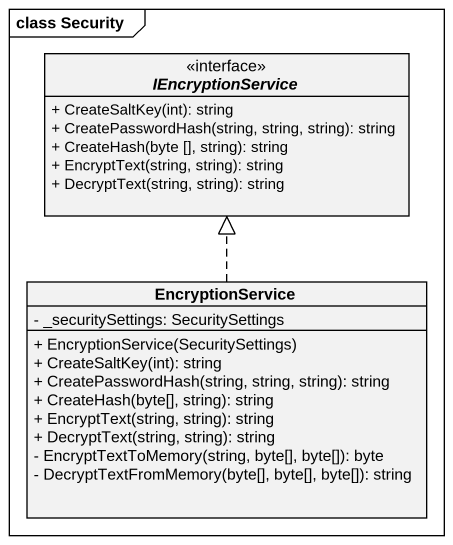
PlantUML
@startuml
mainframe class Security
hide circle
hide empty members
skinparam classAttributeIconSize 0
interface IEncryptionService {
  + CreateSaltKey(int): string
  + CreatePasswordHash(string, string, string): string
  + CreateHash(byte [], string): string
  + EncryptText(string, string): string
  + DecryptText(string, string): string
}
class EncryptionService {
  - _securitySettings: SecuritySettings
  + EncryptionService(SecuritySettings)
  + CreateSaltKey(int): string
  + CreatePasswordHash(string, string, string): string
  + CreateHash(byte[], string): string
  + EncryptText(string, string): string
  + DecryptText(string, string): string
  - EncryptTextToMemory(string, byte[], byte[]): byte
  - DecryptTextFromMemory(byte[], byte[], byte[]): string
}
EncryptionService .up.|> IEncryptionService
@enduml
